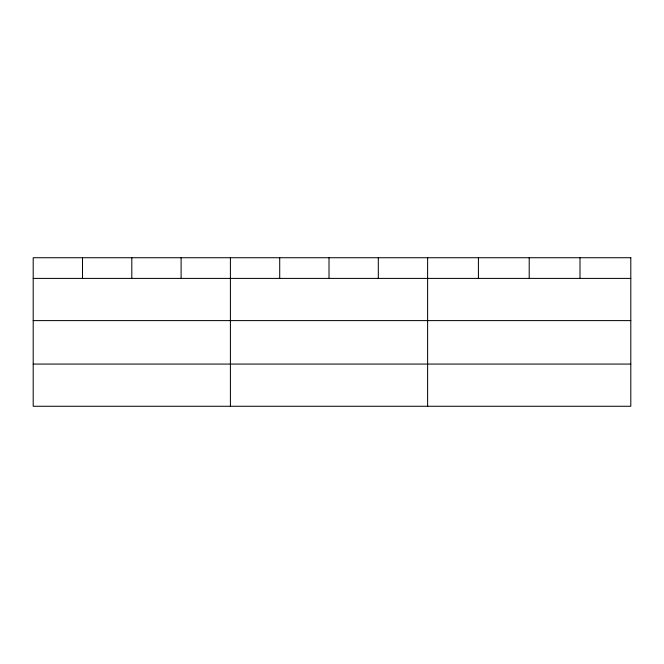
<?xml version="1.0" encoding="UTF-8"?>
<svg xmlns="http://www.w3.org/2000/svg" width="664" height="664" viewBox="0 0 664 664"><rect width="100%" height="100%" fill="white"/><g stroke="black" fill="none" stroke-linecap="round" stroke-linejoin="round"><path stroke-width="1" d="M33.2 278.407L630.8 278.407M33.2 320.604L630.8 320.604M33.2 364.071L630.8 364.071M580.004 257.732L580.004 278.407M529.208 257.732L529.208 278.407M478.412 257.732L478.412 278.407M427.616 257.732L427.616 406.268M378.314 257.732L378.314 278.407M329.012 257.732L329.012 278.407M279.71 257.732L279.71 278.407M230.408 257.732L230.408 406.268M181.106 257.732L181.106 278.407M131.804 257.732L131.804 278.407M82.502 257.732L82.502 278.407M630.8 257.732L33.2 257.732L33.2 406.268L630.8 406.268L630.8 257.732"/></g></svg>
